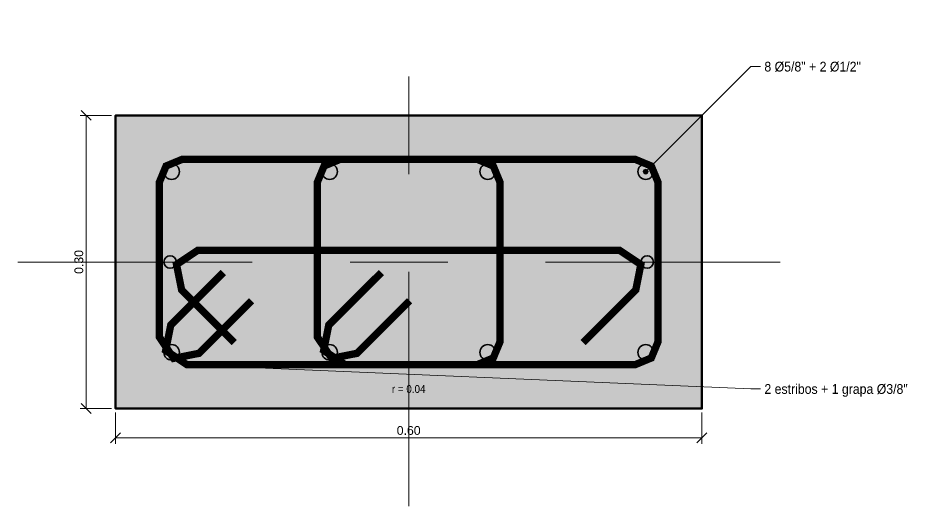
# Model space of a CAD drawing. Header units: metres. Extents: x 200 to 604, y -2 to 12.
# Drawn here: x 199.9 to 200.81, y -0.1 to 0.4 of the extents above; entities that cross this region are included whole.
import ezdxf
from ezdxf.enums import TextEntityAlignment as Align

# ---------------------------------------------------------------- set-up
doc = ezdxf.new("R2010")
doc.units = ezdxf.units.M
doc.linetypes.add('EJE20', pattern=[0.35, 0.24, -0.04, 0.03, -0.04])
for name, color, linetype, lineweight in [('E-ACERO', 1, 'Continuous', 35), ('E-ACERO-TXT', 7, 'Continuous', 18), ('E-CORTE', 7, 'Continuous', 50), ('E-CORTE-ACH', 254, 'Continuous', 0), ('E-COTA', 7, 'Continuous', 13), ('E-EJES', 1, 'Continuous', 18)]:
    doc.layers.add(name, color=color, linetype=linetype, lineweight=lineweight)
doc.styles.add('ARIAL', font='arial.ttf')
doc.dimstyles.new('COTA5', dxfattribs={"dimtxt": 0.009, "dimasz": 0.006, "dimexe": 0.006, "dimexo": 0.004, "dimgap": 0.003, "dimtad": 1, "dimzin": 0, "dimdsep": 46, "dimtxsty": 'ARIAL', "dimtsz": 0.005, "dimcen": 2.5, "dimclrd": 7, "dimclre": 7, "dimclrt": 7, "dimazin": 3, "dimtfac": 1, "dimtmove": 2, "dimatfit": 3, "dimlwd": 13, "dimlwe": 13})

msp = doc.modelspace()

# ---------------------------------------------------------------- hatches: boundary and pattern name
at = {"layer": 'E-ACERO'}
h = msp.add_hatch(color=256, dxfattribs=at)
edge = h.paths.add_edge_path()
edge.add_arc((200.05746, 0.24254), 0.00794, 0, 360)
h = msp.add_hatch(color=256, dxfattribs=at)
edge = h.paths.add_edge_path()
edge.add_arc((200.21915, 0.24254), 0.00794, 0, 360)
h = msp.add_hatch(color=256, dxfattribs=at)
edge = h.paths.add_edge_path()
edge.add_arc((200.38085, 0.24254), 0.00794, 0, 360)
h = msp.add_hatch(color=256, dxfattribs=at)
edge = h.paths.add_edge_path()
edge.add_arc((200.54254, 0.24254), 0.00794, 0, 360)
h = msp.add_hatch(color=256, dxfattribs=at)
edge = h.paths.add_edge_path()
edge.add_arc((200.05588, 0.15), 0.00635, 0, 360)
h = msp.add_hatch(color=256, dxfattribs=at)
edge = h.paths.add_edge_path()
edge.add_arc((200.54412, 0.15), 0.00635, 0, 360)
h = msp.add_hatch(color=256, dxfattribs=at)
edge = h.paths.add_edge_path()
edge.add_arc((200.05746, 0.05746), 0.00794, 0, 360)
h = msp.add_hatch(color=256, dxfattribs=at)
edge = h.paths.add_edge_path()
edge.add_arc((200.21915, 0.05746), 0.00794, 0, 360)
h = msp.add_hatch(color=256, dxfattribs=at)
edge = h.paths.add_edge_path()
edge.add_arc((200.38085, 0.05746), 0.00794, 0, 360)
h = msp.add_hatch(color=256, dxfattribs=at)
edge = h.paths.add_edge_path()
edge.add_arc((200.54254, 0.05746), 0.00794, 0, 360)
at = {"layer": 'E-ACERO-TXT'}
h = msp.add_hatch(color=256, dxfattribs=at)
edge = h.paths.add_edge_path()
edge.add_arc((200.54254, 0.24254), 0.0025, 0, 360)
h = msp.add_hatch(color=256, dxfattribs=at)
edge = h.paths.add_edge_path()
edge.add_arc((200.07334, 0.04476), 0.0025, 0, 360)
at = {"layer": 'E-CORTE-ACH'}
msp.add_hatch(color=256, dxfattribs=at).paths.add_polyline_path([(200.08571, 0.3), (200.6, 0.3), (200.6, 0.04286), (200.6, 0), (200.51429, 0), (200, 0), (200, 0.04286), (200, 0.3)])

# ---------------------------------------------------------------- linework, layer by layer
at = {"layer": 'E-ACERO', "const_width": 0.0075}
for points in [[(200.11038, 0.13929), (200.0565, 0.08541), (200.05134, 0.05946), (200.07334, 0.04476), (200.53142, 0.04476), (200.54826, 0.05174), (200.55524, 0.06858), (200.55524, 0.23142), (200.54826, 0.24826), (200.53143, 0.25524), (200.06857, 0.25524), (200.05174, 0.24826), (200.04476, 0.23142), (200.04476, 0.07334), (200.05946, 0.05134), (200.08541, 0.0565), (200.13929, 0.11038)], [(200.27207, 0.13929), (200.21819, 0.08541), (200.21303, 0.05946), (200.23503, 0.04476), (200.36973, 0.04476), (200.38657, 0.05174), (200.39355, 0.06858), (200.39355, 0.23142), (200.38658, 0.24826), (200.36976, 0.25524), (200.23024, 0.25524), (200.21342, 0.24826), (200.20645, 0.23142), (200.20645, 0.07334), (200.22115, 0.05134), (200.2471, 0.0565), (200.30099, 0.11038)], [(200.12149, 0.06758), (200.06761, 0.12146), (200.06245, 0.14741), (200.08445, 0.16211), (200.51555, 0.16211), (200.53755, 0.14741), (200.53239, 0.12146), (200.47851, 0.06758)]]:
    msp.add_lwpolyline(points, dxfattribs=at)
at = {"layer": 'E-ACERO'}
for centre, radius in [((200.05746, 0.24254), 0.00794), ((200.21915, 0.24254), 0.00794), ((200.38085, 0.24254), 0.00794), ((200.54254, 0.24254), 0.00794), ((200.05588, 0.15), 0.00635), ((200.54412, 0.15), 0.00635), ((200.05746, 0.05746), 0.00794), ((200.21915, 0.05746), 0.00794), ((200.38085, 0.05746), 0.00794), ((200.54254, 0.05746), 0.00794)]:
    msp.add_circle(centre, radius, dxfattribs=at)
at = {"layer": 'E-ACERO-TXT'}
for points in [[(200.54254, 0.24254), (200.65, 0.35), (200.66, 0.35)], [(200.07334, 0.04476), (200.65, 0.02), (200.66, 0.02)]]:
    msp.add_lwpolyline(points, dxfattribs=at)
for centre in [(200.54254, 0.24254), (200.07334, 0.04476)]:
    msp.add_circle(centre, 0.0025, dxfattribs=at)
at = {"layer": 'E-CORTE'}
msp.add_lwpolyline([(200.08571, 0.3), (200.6, 0.3), (200.6, 0.04286), (200.6, 0), (200.51429, 0), (200, 0), (200, 0.04286), (200, 0.3), (200.08571, 0.3)], dxfattribs=at)
at = {"layer": 'E-EJES', "linetype": 'EJE20'}
for p, q in [((200.3, -0.1), (200.3, 0.4)), ((199.9, 0.15), (200.7, 0.15))]:
    msp.add_line(p, q, dxfattribs=at)

# ---------------------------------------------------------------- texts
at = {"layer": 'E-ACERO-TXT', "style": 'ARIAL', "width": 0.9}
for s, p in [('8 Ø5/8" + 2 Ø1/2"', (200.664, 0.35)), ('2 estribos + 1 grapa Ø3/8"', (200.664, 0.02))]:
    msp.add_text(s, height=0.01, dxfattribs=at).set_placement(p, align=Align.MIDDLE_LEFT)
msp.add_text('r = 0.04', height=0.008, dxfattribs=at).set_placement((200.3, 0.02), align=Align.MIDDLE_CENTER)

# ---------------------------------------------------------------- dimensions: what is measured, and where the dimension line sits
at = {"layer": 'E-COTA'}
msp.add_linear_dim(base=(199.97, 0.00004), p1=(200, 0.00004), p2=(200, 0.30004), angle=90, dimstyle='COTA5', override={"dimdec": 2}, dxfattribs=at).render()
msp.add_linear_dim(base=(200, -0.03), p1=(200, 0), p2=(200.6, 0), dimstyle='COTA5', override={"dimdec": 2}, dxfattribs=at).render()

doc.saveas('drawing.dxf')
